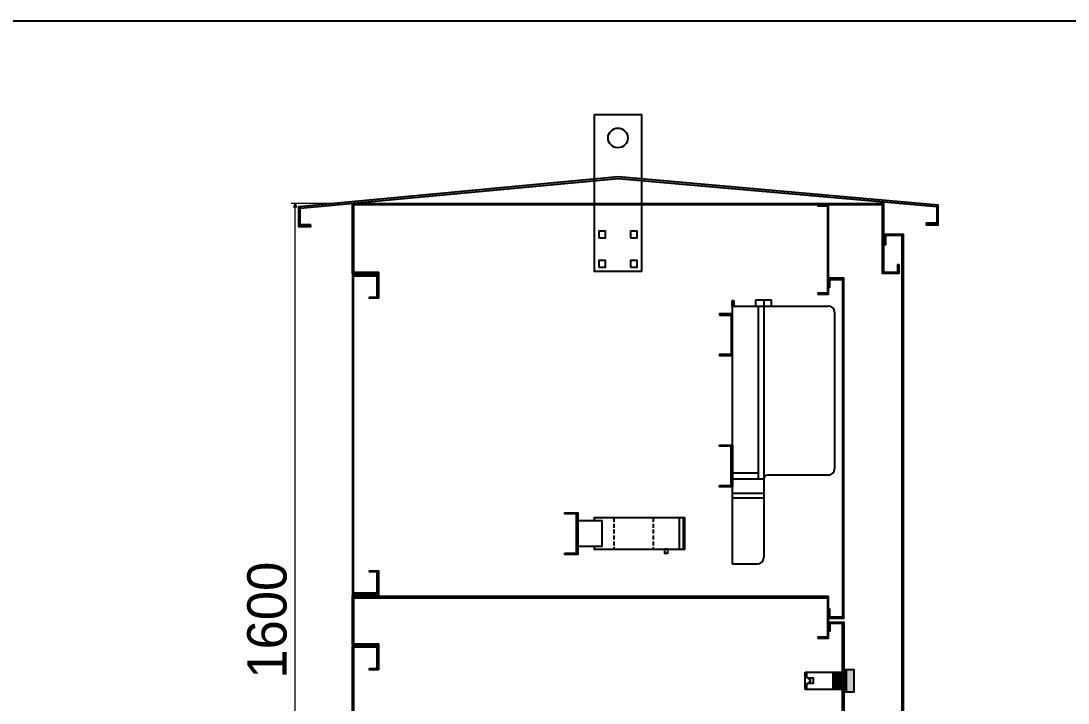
# Model space of a CAD drawing. Header units: millimetres. Extents: x 0 to 6126, y 0 to 4331.
# Drawn here: x 3464 to 4795, y 3464 to 4331 of the extents above; entities that cross this region are included whole.
import ezdxf
from ezdxf.enums import TextEntityAlignment as Align

# ---------------------------------------------------------------- set-up
doc = ezdxf.new("R2010")
doc.units = ezdxf.units.MM
doc.linetypes.add('ASVLTYPE', pattern=[0.75, 0.5, -0.25])
doc.layers.add('DIM', color=253, linetype='Continuous')
doc.styles.add('Tahoma (Input Text)', font='tahoma.ttf')
doc.dimstyles.new('CNC', dxfattribs={"dimtxt": 50, "dimasz": 5, "dimexe": 5, "dimexo": 15, "dimgap": 10, "dimtad": 1, "dimdec": 0, "dimtxsty": 'Standard', "dimblk": 'OPEN30', "dimcen": 10, "dimclrd": 5, "dimclre": 5, "dimclrt": 3, "dimazin": 3, "dimtfac": 1, "dimtdec": 0, "dimtmove": 0, "dimatfit": 3, "dimldrblk": 'ARCHTICK', "dimlwd": 9, "dimlwe": 9})

# ---------------------------------------------------------------- blocks, each defined once
blk = doc.blocks.new('*D8')
at = {"color": 0, "linetype": 'ByBlock', "lineweight": -2}
for p, q in [((3811.2, 4094), (3812.5, 4099)), ((3812.5, 4099), (3813.9, 4094)), ((3812.5, 4099), (3812.5, 4094)), ((3812.5, 2499), (3811.2, 2504)), ((3813.9, 2504), (3812.5, 2499)), ((3812.5, 2499), (3812.5, 2504))]:
    blk.add_line(p, q, dxfattribs=at)
at = {"layer": 'Defpoints', "color": 0, "ltscale": 3, "transparency": 16777216}
for p in [(3812.5, 4099), (3885.4, 4099), (3885.4, 2499)]:
    blk.add_point(p, dxfattribs=at)
at = {"layer": 'DIM', "color": 5, "lineweight": 9, "ltscale": 3, "transparency": 16777216}
for p, q in [((3870.4, 4099), (3807.5, 4099)), ((3812.5, 2504), (3812.5, 4094)), ((3870.4, 2499), (3807.5, 2499))]:
    blk.add_line(p, q, dxfattribs=at)
at = {"layer": 'DIM', "color": 3, "ltscale": 3, "transparency": 16777216, "insert": (3777, 3569), "char_height": 50, "attachment_point": 5, "rotation": 90}
blk.add_mtext('1600', dxfattribs=at)
blk = doc.blocks.new('_ArchTick')
at = {"color": 0, "const_width": 0.15}
blk.add_lwpolyline([(-0.5, -0.5), (0.5, 0.5)], dxfattribs=at)
blk = doc.blocks.new('_Open30')
at = {"color": 0, "linetype": 'ByBlock', "lineweight": -2}
for p, q in [((-1, 0.27), (0, 0)), ((0, 0), (-1, -0.27)), ((0, 0), (-1, 0))]:
    blk.add_line(p, q, dxfattribs=at)
blk = doc.blocks.new('A$C0C455160')
blk.add_hatch(color=1).paths.add_polyline_path([(62, 29), (52, 29), (52, 0), (62, 0)])
at = {"color": 7}
for p, q in [((0, 25.5), (50, 25.5)), ((0, 3.5), (0, 25.5)), ((2, 18), (2, 25.5)), ((5, 18), (5, 15.5)), ((5, 13.5), (5, 11)), ((35, 25.5), (35, 3.5)), ((36, 25.5), (36, 3.5)), ((37, 25.5), (37, 3.5)), ((38, 25.5), (38, 3.5)), ((39, 25.5), (39, 3.5)), ((40, 25.5), (40, 3.5)), ((41, 25.5), (41, 3.5)), ((42, 25.5), (42, 3.5)), ((43, 25.5), (43, 3.5)), ((44, 25.5), (44, 3.5)), ((45, 25.5), (45, 3.5)), ((46, 25.5), (46, 3.5)), ((47, 25.5), (47, 3.5)), ((48, 25.5), (48, 3.5)), ((49, 25.5), (49, 3.5)), ((50, 25.5), (50, 3.5)), ((50, 3.5), (0, 3.5)), ((2, 3.5), (2, 11))]:
    blk.add_line(p, q, dxfattribs=at)
for points in [[(50, 29), (52, 29), (52, 0), (50, 0)], [(52, 29), (62, 29), (62, 0), (52, 0)]]:
    blk.add_lwpolyline(points, close=True, dxfattribs=at)
for points in [[(0, 11), (0, 18)], [(2, 18), (10, 18), (10, 11), (2, 11)], [(5, 13.5), (7, 13.5), (7, 15.5), (5, 15.5)]]:
    blk.add_lwpolyline(points, dxfattribs=at)
blk = doc.blocks.new('tq')
at = {"color": 8}
blk.add_lwpolyline([(-77187, 24323.4), (-77127, 24323.4), (-77127, 24123.4), (-77187, 24123.4)], close=True, dxfattribs=at)
at = {"color": 2}
for points in [[(-77181.2, 24166.2), (-77172.7, 24166.2), (-77172.7, 24174.7), (-77181.2, 24174.7)], [(-77141.2, 24166.2), (-77132.7, 24166.2), (-77132.7, 24174.7), (-77141.2, 24174.7)], [(-77181.2, 24129.2), (-77172.7, 24129.2), (-77172.7, 24137.7), (-77181.2, 24137.7)], [(-77141.2, 24129.2), (-77132.7, 24129.2), (-77132.7, 24137.7), (-77141.2, 24137.7)]]:
    blk.add_lwpolyline(points, close=True, dxfattribs=at)
blk.add_circle((-77157, 24293.4), 12.5, dxfattribs=at)
blk = doc.blocks.new('EM4H04-2')
at = {"color": 85, "linetype": 'ASVLTYPE', "ltscale": 10}
for p, q in [((0, 90), (40, 90)), ((0, 40), (40, 40))]:
    blk.add_line(p, q, dxfattribs=at)
at = {"color": 85}
for p, q in [((0, 7), (40, 7)), ((0, 2), (40, 2))]:
    blk.add_line(p, q, dxfattribs=at)
for points in [[(4, 136), (36, 136), (36, 105), (4, 105)], [(40, 25.7), (45, 25.7), (45, 21.7), (40, 21.7)]]:
    blk.add_lwpolyline(points, close=True, dxfattribs=at)
blk.add_lwpolyline([(36, 115), (40, 115), (40, 0), (0, 0), (0, 115), (4, 115)], dxfattribs=at)
blk = doc.blocks.new('Congto3P-4')
at = {"color": 126}
for p, q in [((85644.6, 42053.3), (85646.6, 42053.3)), ((85644.6, 42046.3), (85644.6, 42053.3)), ((85646.6, 42053.3), (85646.6, 42046.3)), ((85674.6, 42046.3), (85674.6, 42054.3)), ((85674.6, 42054.3), (85694.6, 42054.3)), ((85684.6, 42054.3), (85684.6, 41826.5)), ((85694.6, 42046.3), (85694.6, 42054.3)), ((85644.6, 42046.3), (85644.6, 41718.3)), ((85644.6, 42046.3), (85766.6, 42046.3)), ((85644.6, 42046.3), (85694.6, 42046.3)), ((85677.6, 42046.3), (85677.6, 41826.5)), ((85774.6, 42038.3), (85774.6, 41839.3)), ((85644.6, 41834.3), (85677.6, 41834.3)), ((85766.6, 41831.3), (85689.6, 41831.3)), ((85644.6, 41826.5), (85684.6, 41826.5)), ((85684.6, 41826.3), (85684.6, 41726.3)), ((85644.6, 41808.3), (85684.6, 41808.3)), ((85644.6, 41802.3), (85684.6, 41802.3)), ((85644.6, 41718.3), (85676.6, 41718.3))]:
    blk.add_line(p, q, dxfattribs=at)
for centre, radius, start, end in [((85766.6, 42038.3), 8, 0, 90), ((85689.6, 41826.3), 5, 90, 180), ((85766.6, 41839.3), 8, 270, 0), ((85676.6, 41726.3), 8, 270, 0)]:
    blk.add_arc(centre, radius, start, end, dxfattribs=at)
blk = doc.blocks.new('khungtenAsean2')
at = {"color": 7}
blk.add_lwpolyline([(0, 0), (2970, 0), (2970, -2100), (0, -2100)], close=True, dxfattribs=at)
at = {"color": 1, "style": 'Tahoma (Input Text)', "flags": 8}
for tag, p in [('#01', (137.05, -2021.28)), ('#03', (506.57, -2019.3)), ('#05', (1106.63, -2021.28)), ('#07', (1834.68, -2021.28)), ('#09', (2146.72, -2021.28)), ('#02', (98.46, -2081.28)), ('#04', (486.11, -2081.28)), ('#06', (1065.33, -2081.28)), ('#08', (1817.45, -2081.28)), ('#10', (2146.72, -2081.28))]:
    blk.add_attdef(tag, p, '', height=25, dxfattribs=at)
blk.add_attdef('#11', text='', height=25, dxfattribs=at).set_placement((2914.99, -2067.35), align=Align.CENTER)

msp = doc.modelspace()

# ---------------------------------------------------------------- linework, layer by layer
at = {"color": 7}
for points in [[(3832.4, 4071.9), (3818.9, 4071.9), (3818.9, 4093.1), (4222.9, 4130.9), (4627.9, 4095.3), (4627.9, 4074.1), (4614.4, 4074.1), (4614.4, 4072.1), (4629.9, 4072.1), (4629.9, 4097.1), (4222.9, 4132.9), (3816.9, 4094.9), (3816.9, 4069.9), (3832.4, 4069.9)], [(4579.9, 4021.5), (4579.9, 4010), (4558.9, 4010), (4558.9, 4097.5), (3886.9, 4097.5), (3886.9, 4011.5), (3918.4, 4011.5), (3918.4, 3978.5), (3906.9, 3978.5), (3906.9, 3980), (3916.9, 3980), (3916.9, 4010), (3885.4, 4010), (3885.4, 4099), (4560.4, 4099), (4560.4, 4011.5), (4578.4, 4011.5), (4578.4, 4021.5)], [(4562.9, 2514), (4562.9, 2502), (4583.9, 2502), (4583.9, 4058.5), (4562.9, 4058.5), (4562.9, 4046.5), (4561.4, 4046.5), (4561.4, 4060), (4585.4, 4060), (4585.4, 2500.5), (4561.4, 2500.5), (4561.4, 2514)]]:
    msp.add_lwpolyline(points, close=True, dxfattribs=at)
at = {"color": 3, "ltscale": 0.5}
for points in [[(4476.9, 3983.5), (4490.4, 3983.5), (4490.4, 4097.5), (4476.9, 4097.5), (4476.9, 4096), (4488.9, 4096), (4488.9, 3985), (4476.9, 3985)], [(4476.9, 3546), (4490.4, 3546), (4490.4, 3599), (3886.9, 3599), (3886.9, 3597.5), (4488.9, 3597.5), (4488.9, 3547.5), (4476.9, 3547.5)]]:
    msp.add_lwpolyline(points, close=True, dxfattribs=at)
at = {"color": 7, "ltscale": 0.5}
for points in [[(3915.9, 4008.5), (3885.4, 4008.5), (3885.4, 3601.9), (3915.9, 3601.9), (3915.9, 3603.4), (3886.9, 3603.4), (3886.9, 4007), (3915.9, 4007)], [(3915.9, 2553.5), (3885.4, 2553.5), (3885.4, 3536), (3915.9, 3536), (3915.9, 3534.5), (3886.9, 3534.5), (3886.9, 2555), (3915.9, 2555)]]:
    msp.add_lwpolyline(points, close=True, dxfattribs=at)
at = {"color": 6, "ltscale": 0.5}
for points in [[(4490.7, 3583), (4490.7, 3571.5), (4509.7, 3571.5), (4509.7, 4004), (4490.7, 4004), (4490.7, 3992.5), (4492.2, 3992.5), (4492.2, 4002.5), (4508.2, 4002.5), (4508.2, 3573), (4492.2, 3573), (4492.2, 3583)], [(4490.7, 3555), (4490.7, 3566.5), (4509.7, 3566.5), (4509.7, 2558), (4490.7, 2558), (4490.7, 2569.5), (4492.2, 2569.5), (4492.2, 2559.5), (4508.2, 2559.5), (4508.2, 3565), (4492.2, 3565), (4492.2, 3555)]]:
    msp.add_lwpolyline(points, close=True, dxfattribs=at)
at = {"color": 8}
for points in [[(4351.7, 3957.1), (4366.7, 3957.1), (4366.7, 3907.1), (4351.7, 3907.1), (4351.7, 3905.6), (4368.2, 3905.6), (4368.2, 3958.6), (4351.7, 3958.6)], [(4351.7, 3740.3), (4366.7, 3740.3), (4366.7, 3790.3), (4351.7, 3790.3), (4351.7, 3791.8), (4368.2, 3791.8), (4368.2, 3738.8), (4351.7, 3738.8)], [(4155.2, 3654.2), (4170.2, 3654.2), (4170.2, 3704.2), (4155.2, 3704.2), (4155.2, 3705.7), (4171.7, 3705.7), (4171.7, 3652.7), (4155.2, 3652.7)]]:
    msp.add_lwpolyline(points, close=True, dxfattribs=at)
at = {"color": 7, "ltscale": 3}
msp.add_lwpolyline([(3918.4, 3506), (3918.4, 3506), (3906.9, 3506), (3906.9, 3507.5), (3916.9, 3507.5), (3916.9, 3537.5), (3885.4, 3537.5), (3885.4, 3600.5), (3916.9, 3600.5), (3916.9, 3630.5), (3906.9, 3630.5), (3906.9, 3632), (3918.4, 3632), (3918.4, 3632), (3918.4, 3599), (3886.9, 3599), (3886.9, 3539), (3918.4, 3539)], close=True, dxfattribs=at)

# ---------------------------------------------------------------- block references
at = {"color": 7, "xscale": 2.0625, "yscale": 2.0625, "zscale": 2.0625}
msp.add_blockref('khungtenAsean2', (0, 4331.3), dxfattribs=at)
msp.add_blockref('tq', (81379.8, -20111))
at = {"color": 7}
for name, p in [('Congto3P-4', (-81276.5, -38077.7)), ('A$C0C455160', (4460.7, 3477.5))]:
    msp.add_blockref(name, p, dxfattribs=at)
at = {"color": 7, "xscale": -1, "rotation": 90}
msp.add_blockref('EM4H04-2', (4307.7, 3699.2), dxfattribs=at)

# ---------------------------------------------------------------- dimensions: what is measured, and where the dimension line sits
at = {"layer": 'DIM', "color": 7, "ltscale": 3}
dim = msp.add_linear_dim(base=(3812.5, 4099), p1=(3885.4, 2499), p2=(3885.4, 4099), angle=90, dimstyle='CNC', dxfattribs=at)
dim.commit()
dim.dimension.update_dxf_attribs({"geometry": '*D8', "text_midpoint": (3812.5, 3569), "dimtype": 160})

doc.saveas('drawing.dxf')
